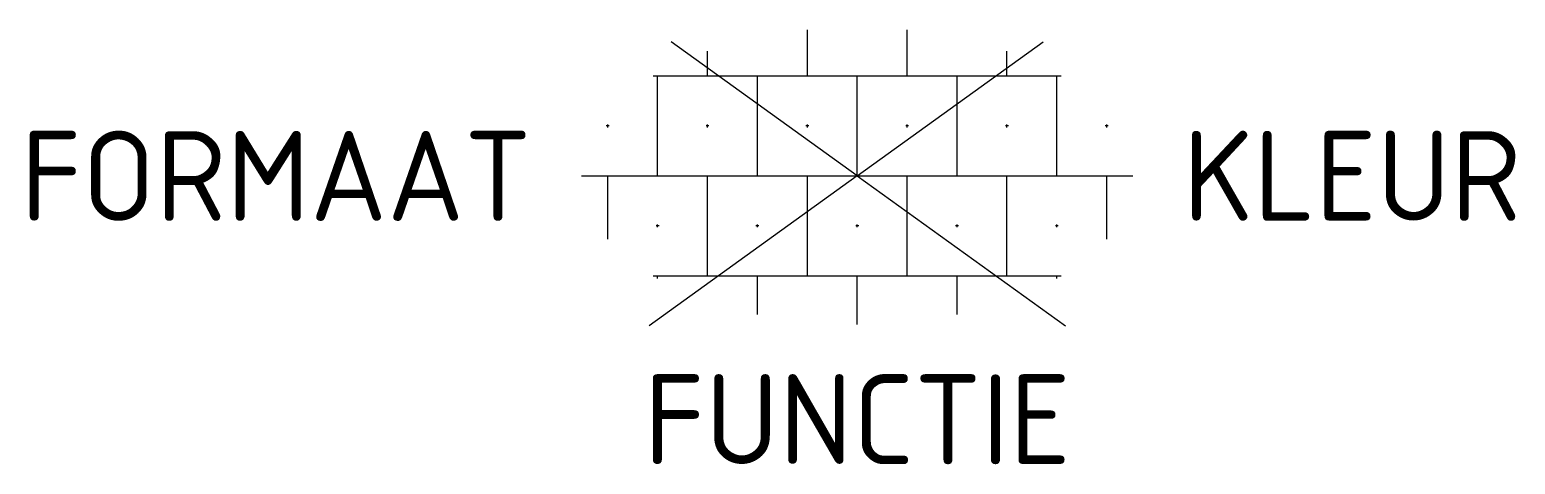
# Model space of a CAD drawing. Extents: x -16.6 to 13.2, y -5.8 to 2.9.
import ezdxf
from ezdxf.enums import TextEntityAlignment as Align

# ---------------------------------------------------------------- set-up
doc = ezdxf.new("R2010")
doc.units = 0
doc.styles.add('NLCS-ISO', font='NLCS-ISO.ttf')

msp = doc.modelspace()

# ---------------------------------------------------------------- linework, layer by layer
for p, q in [((0, 0), (-3.728, 2.684)), ((-1, 2), (-1, 2.926)), ((0, 0), (3.728, 2.684)), ((1, 2), (1, 2.926)), ((-3, 2), (-3, 2.498)), ((3, 2), (3, 2.498)), ((-4.09, 2), (4.09, 2)), ((-4, 0), (-4, 2)), ((-2, 0), (-2, 2)), ((0, 0), (0, 2)), ((2, 0), (2, 2)), ((4, 0), (4, 2)), ((-4.971, 1), (-5.029, 1)), ((-5, 0.971), (-5, 1.029)), ((-2.971, 1), (-3.029, 1)), ((-3, 0.971), (-3, 1.029)), ((-0.971, 1), (-1.029, 1)), ((-1, 0.971), (-1, 1.029)), ((1.029, 1), (0.971, 1)), ((1, 0.971), (1, 1.029)), ((3.029, 1), (2.971, 1)), ((3, 0.971), (3, 1.029)), ((5.029, 1), (4.971, 1)), ((5, 0.971), (5, 1.029)), ((-5.525, 0), (5.525, 0)), ((-5, -1.266), (-5, 0)), ((0, 0), (-4.172, -3.003)), ((-3, -2), (-3, 0)), ((-1, -2), (-1, 0)), ((0, 0), (4.172, -3.003)), ((1, -2), (1, 0)), ((3, -2), (3, 0)), ((5, -1.266), (5, 0)), ((-3.971, -1), (-4.029, -1)), ((-4, -1.029), (-4, -0.971)), ((-1.971, -1), (-2.029, -1)), ((-2, -1.029), (-2, -0.971)), ((0.029, -1), (-0.029, -1)), ((0, -1.029), (0, -0.971)), ((2.029, -1), (1.971, -1)), ((2, -1.029), (2, -0.971)), ((4.029, -1), (3.971, -1)), ((4, -1.029), (4, -0.971)), ((-4.09, -2), (4.09, -2)), ((-4, -2.052), (-4, -2)), ((-2, -2.773), (-2, -2)), ((0, -2.975), (0, -2)), ((2, -2.773), (2, -2)), ((4, -2.052), (4, -2))]:
    msp.add_line(p, q)

# ---------------------------------------------------------------- texts
at = {"style": 'NLCS-ISO'}
msp.add_attdef('FORMAAT', text='40x40', height=1.8, dxfattribs=at).set_placement((-6.525, 0), align=Align.MIDDLE_RIGHT)
msp.add_attdef('KLEUR', text='G', height=1.8, dxfattribs=at).set_placement((6.525, 0), align=Align.MIDDLE_LEFT)
at = {"style": 'NLCS-ISO', "flags": 1}
msp.add_attdef('FUNCTIE', text='', height=1.8, dxfattribs=at).set_placement((0, -3.975), align=Align.TOP_CENTER)

doc.saveas('drawing.dxf')
